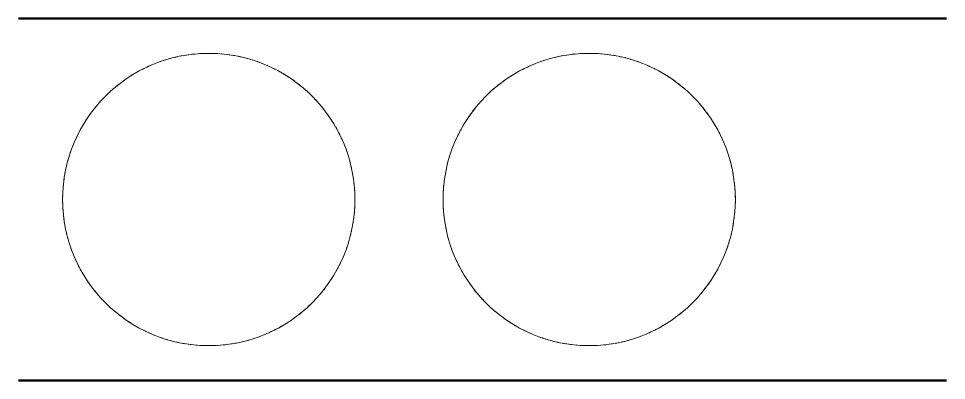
# Model space of a CAD drawing. Header units: metres. Extents: x 0 to 1000, y 0 to 390.
import ezdxf

# ---------------------------------------------------------------- set-up
doc = ezdxf.new("R2010")
doc.units = ezdxf.units.M
doc.linetypes.add('Dash', pattern=[6.35, 3.175, -3.175])
doc.layers.add('A-DETL-GENF', color=92, linetype='Continuous', lineweight=18)
doc.layers.add('A-DETL-GENF-HDLN', color=1, linetype='Dash', lineweight=18)

# ---------------------------------------------------------------- blocks, each defined once
blk = doc.blocks.new('23 bubbledeck - BD_390-740053-00_0 Basismaterialen')
at = {"layer": 'A-DETL-GENF', "lineweight": 50}
for p, q in [((0, 390), (1000, 390)), ((0, 0), (1000, 0))]:
    blk.add_line(p, q, dxfattribs=at)
at = {"layer": 'A-DETL-GENF'}
for centre, start, end in [((205, 195), 360, 180), ((615, 195), 360, 180), ((205, 195), 180, 360), ((615, 195), 180, 360)]:
    blk.add_arc(centre, 157.5, start, end, dxfattribs=at)
at = {"layer": 'A-DETL-GENF-HDLN'}
for centre in [(205, 195), (615, 195)]:
    blk.add_circle(centre, 157.5, dxfattribs=at)

msp = doc.modelspace()

# ---------------------------------------------------------------- block references
msp.add_blockref('23 bubbledeck - BD_390-740053-00_0 Basismaterialen', (0, 0))

doc.saveas('drawing.dxf')
